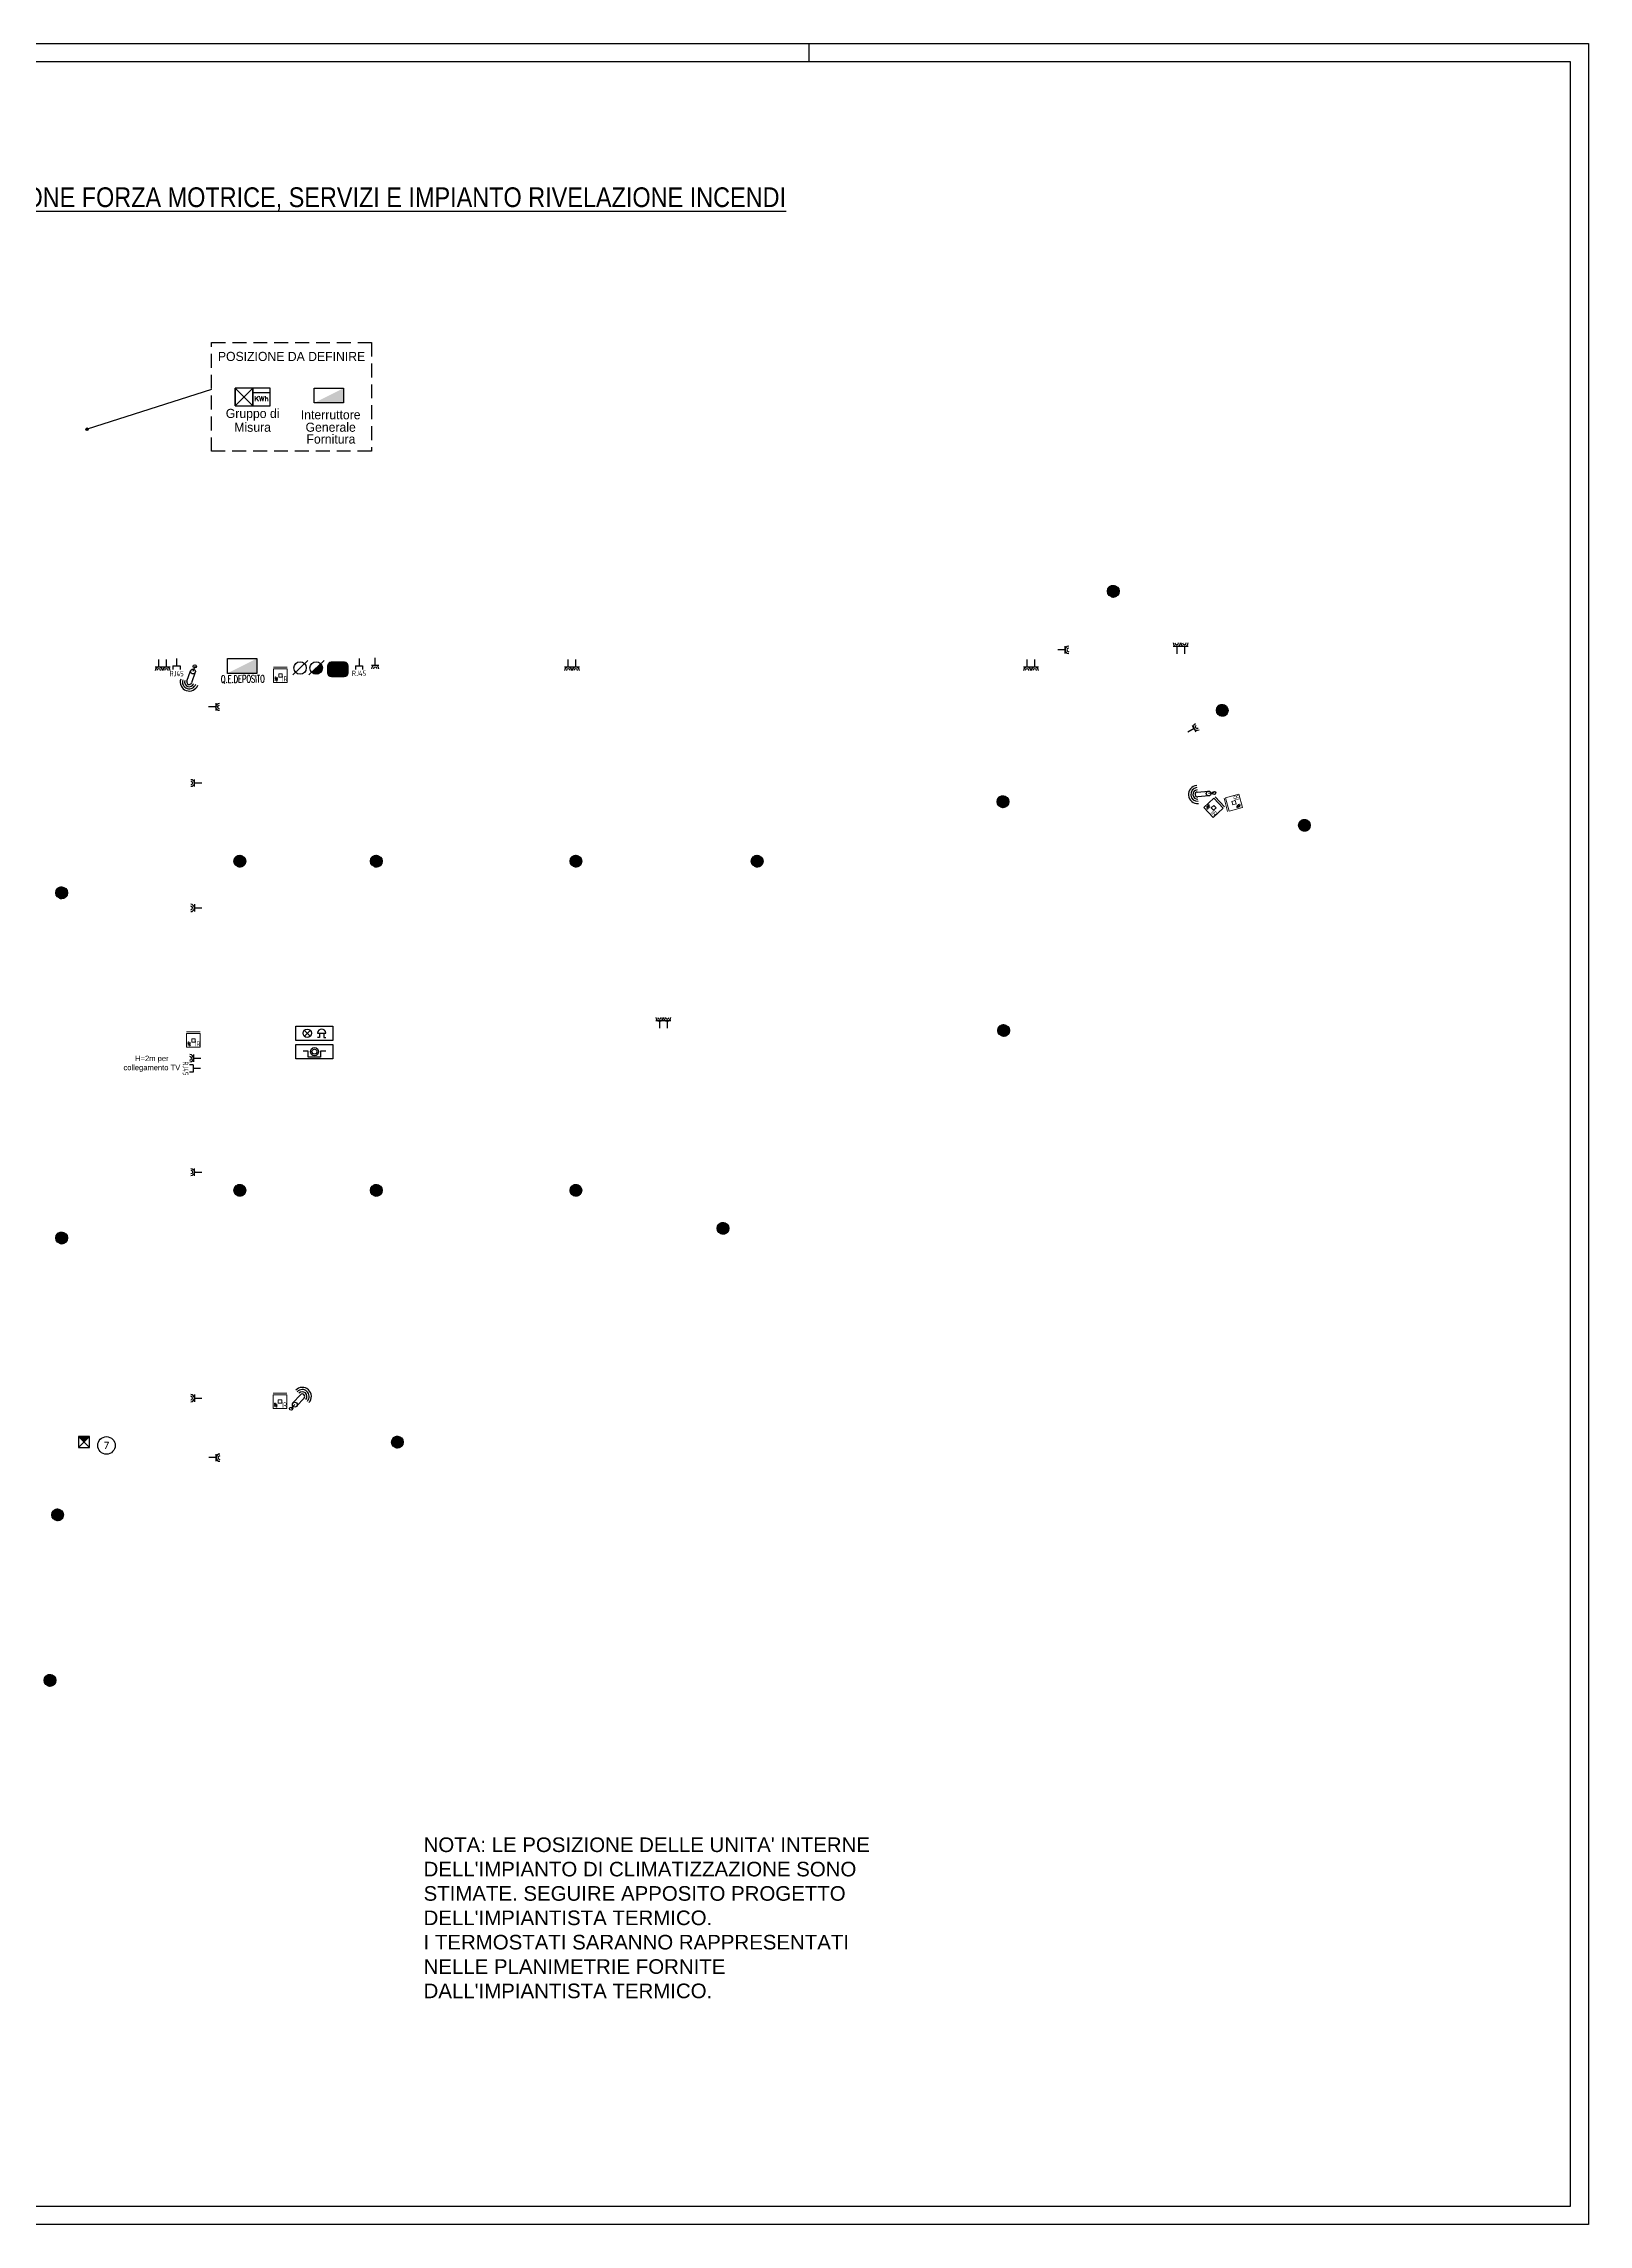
# Model space of a CAD drawing. Header units: millimetres. Extents: x 10519 to 85911, y -3857 to 53173.
# Drawn here: x 14731 to 18958, y -3857 to 2112 of the extents above; entities that cross this region are included whole.
import ezdxf
from ezdxf import colors
from ezdxf.entities.mleader import LeaderData, LeaderLine
from ezdxf.enums import TextEntityAlignment as Align
from ezdxf.math import Vec2, Vec3

# ---------------------------------------------------------------- set-up
doc = ezdxf.new("R2010")
doc.units = ezdxf.units.MM
doc.linetypes.add('TRATTEGGIATA', pattern=[19.05, 12.7, -6.35])
for name, color, linetype, lineweight in [('00 TESTO', 7, 'Continuous', 0), ('ESISTENTE', 7, 'Continuous', 25), ('I - Elettrici', 240, 'Continuous', 15)]:
    doc.layers.add(name, color=color, linetype=linetype, lineweight=lineweight)
for name, color, linetype in [('AP_01_Retini', 7, 'Continuous'), ('FM', 240, 'Continuous'), ('IMP. ANTINCENDIO', 4, 'Continuous'), ('LC NUOVA', 3, 'Continuous'), ('QUADRI', 164, 'Continuous'), ('RI', 4, 'Continuous'), ('SERVIZI', 204, 'Continuous'), ('TESTI', 7, 'Continuous')]:
    doc.layers.add(name, color=color, linetype=linetype)
doc.styles.add('IMP-15', font='romans.shx', dxfattribs={"width": 0.6, "height": 7.5})
doc.styles.add('leving', font='simplex.shx', dxfattribs={"width": 0.6})
doc.styles.add('ROMANS', font='romans', dxfattribs={"height": 2.5})
doc.styles.add('SPAC', font='isocp')
doc.styles.get("Standard").update_dxf_attribs({"font": 'arial.ttf'})
doc.styles.add('T_ESE_q100', font='bahnschrift.ttf', dxfattribs={"height": 15})
pattern_1 = [(45, (-1.6892, -1.8778), (-0.1796051, 0.1796051), [])]

# ---------------------------------------------------------------- blocks, each defined once
blk = doc.blocks.new('Rivelatore fumo in ambiente')
at = {"layer": 'RI'}
h = blk.add_hatch(dxfattribs=at)
h.set_pattern_fill('ANSI31', color=256, scale=0.08)
h.set_pattern_definition(pattern_1)
h.paths.add_polyline_path([(-8.4, 6.6, 0.414214), (-24.4, -9.4), (-8.4, -9.4)])
h = blk.add_hatch(dxfattribs=at)
h.set_pattern_fill('ANSI31', color=256, scale=0.08)
h.set_pattern_definition(pattern_1)
h.paths.add_polyline_path([(-8.4, 6.6), (-8.4, -9.4), (7.6, -9.4, 0.414214)])
h = blk.add_hatch(dxfattribs=at)
h.set_pattern_fill('ANSI31', color=256, scale=0.08)
h.set_pattern_definition(pattern_1)
h.paths.add_polyline_path([(-8.4, -9.4), (-24.4, -9.4, 0.414214), (-8.4, -25.4)])
h = blk.add_hatch(dxfattribs=at)
h.set_pattern_fill('ANSI31', color=256, scale=0.08)
h.set_pattern_definition(pattern_1)
h.paths.add_polyline_path([(7.6, -9.4), (-8.4, -9.4), (-8.4, -25.4, 0.414214)])
for p, q in [((-8.4, 6.6), (-8.4, -25.4)), ((7.6, -9.4), (-24.4, -9.4))]:
    blk.add_line(p, q, dxfattribs=at)
blk.add_circle((-8.4, -9.4), 16, dxfattribs=at)
blk = doc.blocks.new('*U30')
at = {"layer": 'FM'}
for p, q in [((-10, 0), (10, 0)), ((0, 0), (0, 20))]:
    blk.add_line(p, q, dxfattribs=at)
for radius in [10, 5]:
    blk.add_arc((0, -10), radius, 0, 180, dxfattribs=at)
blk = doc.blocks.new('*U36')
at = {"layer": 'SERVIZI'}
for p, q in [((-10, 0), (10, 0)), ((-10, 0), (-10, -10)), ((0, 20), (0, 0)), ((10, 0), (10, -10))]:
    blk.add_line(p, q, dxfattribs=at)
at = {"layer": 'SERVIZI', "style": 'SPAC', "width": 0.8}
blk.add_text('RJ45', height=15, dxfattribs=at).set_placement((0, -21), align=Align.MIDDLE_CENTER)
blk = doc.blocks.new('16A')
at = {"layer": 'FM'}
for p, q in [((-10, 0), (10, 0)), ((0, 0), (0, 20))]:
    blk.add_line(p, q, dxfattribs=at)
for radius in [10, 5]:
    blk.add_arc((0, -10), radius, 0, 180, dxfattribs=at)
blk = doc.blocks.new('*U33')
at = {"layer": 'FM'}
for p, q in [((-10, 0), (10, 0)), ((0, 0), (0, 20))]:
    blk.add_line(p, q, dxfattribs=at)
for radius in [10, 5]:
    blk.add_arc((0, -10), radius, 0, 180, dxfattribs=at)
blk = doc.blocks.new('*U32')
at = {"layer": 'FM'}
for p, q in [((-10, 0), (10, 0)), ((0, 0), (0, 20))]:
    blk.add_line(p, q, dxfattribs=at)
for radius in [10, 5]:
    blk.add_arc((0, -10), radius, 0, 180, dxfattribs=at)
blk = doc.blocks.new('*U34')
at = {"layer": 'FM'}
for p, q in [((-10, 0), (10, 0)), ((0, 0), (0, 20))]:
    blk.add_line(p, q, dxfattribs=at)
for radius in [10, 5]:
    blk.add_arc((0, -10), radius, 0, 180, dxfattribs=at)
blk = doc.blocks.new('BLQUA')
for p, q in [((15, 15), (-15, -15)), ((15, -15), (-15, 15)), ((0.7, 0.7), (-13.6, 15)), ((1.4, 1.4), (-12.2, 15)), ((2.1, 2.1), (-10.8, 15)), ((2.8, 2.8), (-9.3, 15)), ((3.5, 3.5), (-7.9, 15)), ((4.2, 4.2), (-6.5, 15)), ((4.9, 4.9), (-5.1, 15)), ((5.7, 5.7), (-3.7, 15)), ((6.4, 6.4), (-2.3, 15)), ((7.1, 7.1), (-0.9, 15)), ((7.8, 7.8), (0.6, 15)), ((8.5, 8.5), (2, 15)), ((9.2, 9.2), (3.4, 15)), ((9.9, 9.9), (4.8, 15)), ((10.6, 10.6), (6.2, 15)), ((11.3, 11.3), (7.6, 15)), ((12, 12), (9, 15)), ((12.7, 12.7), (10.5, 15)), ((13.4, 13.4), (11.9, 15)), ((14.1, 14.1), (13.3, 15))]:
    blk.add_line(p, q)
blk.add_lwpolyline([(-15, -15), (15, -15), (15, 15), (-15, 15)], close=True)
blk = doc.blocks.new('Quadro di piano')
blk.add_lwpolyline([(-36.2, 0), (44.2, 0), (44.2, -40.5), (-36.2, -40.5)], close=True)
blk.add_solid([(44.2, 0), (-36.2, 0), (-36.2, -40.5)])
at = {"style": 'IMP-15', "width": 0.6}
for tag, p in [('DENOMINAZIONE', (6, -60.5)), ('CODICE', (6, -50.5))]:
    blk.add_attdef(tag, text='', height=7.5, dxfattribs=at).set_placement(p, align=Align.CENTER)
blk = doc.blocks.new('RIVS-SOA-01')
for p, q in [((-22.5, 8.8), (22.5, 8.8)), ((-22.5, -8.8), (-22.5, 8.8)), ((-12.3, 3.5), (-5.2, -3.5)), ((-5.2, 3.5), (-12.3, -3.5)), ((22.5, 8.8), (22.5, -8.8)), ((22.5, -8.8), (-22.5, -8.8))]:
    blk.add_line(p, q)
blk.add_lwpolyline([(13.8, 0, 1), (3.8, 0)], format="xyb", close=True)
for points in [[(6.2, 0), (6.2, -5), (3.8, -5)], [(11.2, 0), (11.2, -5), (13.8, -5)]]:
    blk.add_lwpolyline(points)
blk.add_circle((-8.8, 0), 5)
at = {"lineweight": 0, "style": 'IMP-15', "width": 0.6, "flags": 4}
blk.add_attdef('NOTASX', text='', height=7.5, dxfattribs=at).set_placement((-26.2, -2.5), align=Align.RIGHT)
blk.add_attdef('NOTADX', (26.2, -2.5), '', height=7.5, dxfattribs=at)
blk.add_attdef('CODICE', text='', height=7.5, dxfattribs=at).set_placement((0, -13.8), align=Align.MIDDLE_CENTER)
blk = doc.blocks.new('RIVI-P-01')
for p, q in [((-22.5, -8.8), (-22.5, 8.8)), ((-22.5, 8.8), (22.5, 8.8)), ((22.5, 8.8), (22.5, -8.8)), ((22.5, -8.8), (-22.5, -8.8))]:
    blk.add_line(p, q)
blk.add_lwpolyline([(13.7, 0.7), (7.5, 0.7), (7.5, -6.8), (-7.5, -6.8), (-7.5, 0.7), (-13.8, 0.7)])
for radius in [5, 3]:
    blk.add_circle((0, 0), radius)
at = {"lineweight": 0, "style": 'IMP-15', "width": 0.6, "flags": 4}
blk.add_attdef('NOTASX', text='', height=7.5, dxfattribs=at).set_placement((-23.8, -2.5), align=Align.RIGHT)
blk.add_attdef('NOTADX', (23.8, -2.5), '', height=7.5, dxfattribs=at)
for tag, p in [('CODICE', (1.2, -13.8)), ('TIPO', (1.2, -23.8))]:
    blk.add_attdef(tag, text='', height=7.5, dxfattribs=at).set_placement(p, align=Align.MIDDLE_CENTER)
blk = doc.blocks.new('SENS')
at = {"lineweight": 9}
for p, q in [((1099.135, 657.38), (1098.927, 657.38)), ((1098.927, 657.38), (1098.927, 657.172)), ((1099.135, 657.172), (1099.135, 657.38)), ((1098.927, 657.172), (1099.135, 657.172)), ((1099.135, 657.147), (1098.927, 657.147))]:
    blk.add_line(p, q, dxfattribs=at)
for points in [[(1099.117, 657.349, -1), (1099.096, 657.349, 1), (1099.075, 657.349, 1)], [(1099.117, 657.328, -1), (1099.096, 657.328, 1), (1099.075, 657.328, 1)], [(1099.117, 657.308, -1), (1099.096, 657.308, 1), (1099.075, 657.308, 1)]]:
    blk.add_lwpolyline(points, format="xyb", dxfattribs=at)
blk.add_lwpolyline([(1099.057, 657.25), (1099.057, 657.302), (1099.005, 657.302), (1099.005, 657.25)], close=True, dxfattribs=at)
at = {"lineweight": 9, "style": 'SPAC', "width": 0.8}
blk.add_text('IR', height=0.078, rotation=180, dxfattribs=at).set_placement((1098.966, 657.367), align=Align.CENTER)
blk = doc.blocks.new('*U110')
at = {"layer": 'SERVIZI'}
for p, q in [((-6.7, 14.9), (-6.7, 45.5)), ((0, 0), (0, 14.9)), ((6.7, 45.5), (6.7, 14.9))]:
    blk.add_line(p, q, dxfattribs=at)
for centre, radius in [((0, 14.9), 6.7), ((0, 0), 4.32)]:
    blk.add_circle(centre, radius, dxfattribs=at)
for radius in [24.7, 18.7, 12.7, 6.7]:
    blk.add_arc((0, 45.5), radius, 0, 180, dxfattribs=at)
blk = doc.blocks.new('*U109')
at = {"layer": 'SERVIZI'}
for p, q in [((-6.7, 14.9), (-6.7, 45.5)), ((0, 0), (0, 14.9)), ((6.7, 45.5), (6.7, 14.9))]:
    blk.add_line(p, q, dxfattribs=at)
for centre, radius in [((0, 14.9), 6.7), ((0, 0), 4.32)]:
    blk.add_circle(centre, radius, dxfattribs=at)
for radius in [24.7, 18.7, 12.7, 6.7]:
    blk.add_arc((0, 45.5), radius, 0, 180, dxfattribs=at)
blk = doc.blocks.new('CEE')
at = {"color": 164}
blk.add_line((-20.1, -18.4), (21.5, 20.4), dxfattribs=at)
blk.add_circle((0, 0), 17, dxfattribs=at)
blk = doc.blocks.new('CEE1')
at = {"color": 1}
for p, q in [((-20.1, -18.4), (21.5, 20.4)), ((-11.2, -12.8), (13.6, 10.3)), ((-9.6, -14.1), (14.7, 8.6)), ((-7.8, -15.1), (15.6, 6.7)), ((-5.8, -16), (16.3, 4.7)), ((-3.5, -16.6), (16.8, 2.4)), ((-1, -17), (17, -0.2)), ((2.1, -16.9), (16.7, -3.2)), ((6.1, -15.9), (15.4, -7.1))]:
    blk.add_line(p, q, dxfattribs=at)
blk.add_circle((0, 0), 17, dxfattribs=at)
blk = doc.blocks.new('cml')
h = blk.add_hatch(color=254)
h.paths.add_polyline_path([(-33, 38, 0.382799), (-53, 15), (-53, -20, 0.414214), (-33, -40), (33, -40, 0.414214), (53, -20), (53, 15, 0.382799), (33, 38)])
h.paths.add_polyline_path([(4, 15, -1), (18, 15, -1)], flags=16)
h.paths.add_polyline_path([(-18, 15, -1), (-5, 15, -1)], flags=16)
h.paths.add_polyline_path([(18, -15, -1), (4, -15, -1)], flags=16)
h.paths.add_polyline_path([(-5, -15, -1), (-18, -15, -1)], flags=16)
h.paths.add_polyline_path([(27, 15, -1), (40, 15, -1)], flags=16)
h.paths.add_polyline_path([(40, -15, -1), (27, -15, -1)], flags=16)
h.paths.add_polyline_path([(-41, 15, -1), (-27, 15, -1)], flags=16)
h.paths.add_polyline_path([(-27, -15, -1), (-41, -15, -1)], flags=16)
for points in [[(-41, 15, 1), (-27, 15, 1)], [(-5, 15, 1), (-18, 15, 1)], [(18, 15, 1), (4, 15, 1)], [(27, 15, 1), (40, 15, 1)], [(-41, -15, 1), (-27, -15, 1)], [(-5, -15, 1), (-18, -15, 1)], [(18, -15, 1), (4, -15, 1)], [(40, -15, 1), (27, -15, 1)]]:
    blk.add_hatch(color=90).paths.add_polyline_path(points)
for points in [[(-35, 40), (35, 40, -0.382799), (55, 17), (55, -22, -0.414214), (35, -42), (-35, -42, -0.414214), (-55, -22), (-55, 17, -0.382799)], [(-34, 39), (34, 39, -0.382799), (54, 16), (54, -21, -0.414214), (34, -41), (-34, -41, -0.414214), (-54, -21), (-54, 16, -0.382799)], [(-33, 38), (33, 38, -0.382799), (53, 15), (53, -20, -0.414214), (33, -40), (-33, -40, -0.414214), (-53, -20), (-53, 15, -0.382799)]]:
    blk.add_lwpolyline(points, format="xyb", close=True)
at = {"color": 172}
for centre in [(-34, 15), (-11, 15), (11, 15), (33, 15), (-34, -15), (-11, -15), (11, -15), (33, -15)]:
    blk.add_circle(centre, 6.7, dxfattribs=at)
at = {"color": 7, "style": 'ROMANS'}
blk.add_attdef('...', text='', height=36, dxfattribs=at).set_placement((4, 67), align=Align.MIDDLE)
blk = doc.blocks.new('q_puls')
at = {"layer": 'LC NUOVA', "xscale": 0.5, "yscale": 0.5, "zscale": 0.5}
blk.add_blockref('cml', (0.6, 0.4), dxfattribs=at)
blk = doc.blocks.new('_DotSmall')
at = {"color": 0, "linetype": 'ByBlock', "const_width": 0.5}
blk.add_lwpolyline([(-0.0625, 0, 1), (0.0625, 0, 1)], format="xyb", close=True, dxfattribs=at)
blk = doc.blocks.new('presa ethernet')
at = {"layer": 'SERVIZI'}
for p, q in [((-10, 0), (10, 0)), ((-10, 0), (-10, -10)), ((0, 20), (0, 0)), ((10, 0), (10, -10))]:
    blk.add_line(p, q, dxfattribs=at)
at = {"layer": 'SERVIZI', "style": 'SPAC', "width": 0.8}
blk.add_text('RJ45', height=15, dxfattribs=at).set_placement((0, -21), align=Align.MIDDLE_CENTER)
blk = doc.blocks.new('*U133')
at = {"layer": 'FM'}
for p, q in [((-10, 0), (10, 0)), ((0, 0), (0, 20))]:
    blk.add_line(p, q, dxfattribs=at)
for radius in [10, 5]:
    blk.add_arc((0, -10), radius, 0, 180, dxfattribs=at)
blk = doc.blocks.new('*U132')
at = {"layer": 'SERVIZI'}
for p, q in [((-10, 0), (10, 0)), ((-10, 0), (-10, -10)), ((0, 20), (0, 0)), ((10, 0), (10, -10))]:
    blk.add_line(p, q, dxfattribs=at)
at = {"layer": 'SERVIZI', "style": 'SPAC', "width": 0.8}
blk.add_text('RJ45', height=15, dxfattribs=at).set_placement((0, -21), align=Align.MIDDLE_CENTER)

msp = doc.modelspace()

# ---------------------------------------------------------------- hatches: boundary and pattern name
at = {"layer": 'AP_01_Retini'}
h = msp.add_hatch(color=256, dxfattribs=at)
h.dxf.hatch_style = 1
h.paths.add_polyline_path([(14846.3, 1056.7, 1), (14853.5, 1056.7, 1)])

# ---------------------------------------------------------------- linework, layer by layer
for p, q in [((16826.1, 2063.1), (16826.1, 2112.5)), ((15190.9, 1165.6), (14849.9, 1056.7))]:
    msp.add_line(p, q)
for points in [[(10518.5, 2112.5), (18958.2, 2112.5), (18958.2, -3857.1), (10518.5, -3857.1)], [(10567.9, 2063.1), (18908.7, 2063.1), (18908.7, -3807.8), (10567.9, -3807.8)]]:
    msp.add_lwpolyline(points, close=True)
for centre, radius in [((14849.9, 1056.7), 3.59), ((14903.1, -1724.8), 24)]:
    msp.add_circle(centre, radius)
at = {"layer": 'QUADRI', "transparency": 33554687}
for p, q in [((15303.5, 1169.4), (15255.5, 1121.4)), ((15255.5, 1169.4), (15303.5, 1121.4)), ((15255.5, 1121.4), (15255.5, 1169.4)), ((15255.5, 1169.4), (15255.5, 1121.4)), ((15303.5, 1169.4), (15255.5, 1169.4)), ((15303.5, 1169.4), (15303.5, 1121.4)), ((15351.5, 1169.4), (15303.5, 1169.4)), ((15303.5, 1121.4), (15303.5, 1169.4)), ((15303.5, 1157.4), (15351.5, 1157.4)), ((15351.5, 1121.4), (15351.5, 1169.4)), ((15255.5, 1121.4), (15303.5, 1121.4)), ((15303.5, 1121.4), (15351.5, 1121.4))]:
    msp.add_line(p, q, dxfattribs=at)
at = {"layer": 'TESTI', "linetype": 'TRATTEGGIATA', "ltscale": 3}
msp.add_lwpolyline([(15190.9, 1293.9), (15628.4, 1293.9), (15628.4, 996.6), (15190.9, 996.6)], close=True, dxfattribs=at)

# ---------------------------------------------------------------- block references
for name, p, rotation in [('*U109', (15144.8, 407.8), 160.6739300882936), ('16A', (17526.1, 453), 89.99999999999999), ('*U110', (17934, 61.2), 95.16317147311133), ('16A', (15143.7, -253.6), 269.9999999999985), ('16A', (15143.7, -1595.4), 269.9999999999985), ('*U110', (15408.4, -1624.2), 317.5136404605328)]:
    msp.add_blockref(name, p, dxfattribs=dict(rotation=rotation))
for name, p in [('presa ethernet', (15594.2, 409.6)), ('16A', (15638.5, 410.8))]:
    msp.add_blockref(name, p)
at = {"xscale": -1}
for p, rotation in [((15202.3, 296.6), 90), ((17879.1, 237.3), 119.675891830572), ((15143.7, 88.5), 269.9999999999985), ((15143.7, -976.5), 270.0000000000015)]:
    msp.add_blockref('16A', p, dxfattribs=dict(at, rotation=rotation))
at = {"layer": 'FM'}
for name, p in [('*U30', (15046.4, 406.2)), ('*U30', (15067.3, 406.2)), ('CEE', (15432.9, 403.4)), ('CEE1', (15477, 403.4)), ('*U30', (16166.6, 406.2)), ('*U30', (16187.4, 406.2)), ('*U30', (17422.4, 406.2)), ('*U30', (17443.3, 406.2)), ('BLQUA', (14841.7, -1715.7))]:
    msp.add_blockref(name, p, dxfattribs=at)
for name, p, rotation in [('*U30', (17832, 462), 180), ('*U30', (17852.9, 462), 180), ('*U33', (16416.5, -563), 180), ('*U32', (16437.4, -563), 180), ('*U133', (15141.5, -665.1), 270), ('*U34', (15203.2, -1758.3), 89.99999999999999)]:
    msp.add_blockref(name, p, dxfattribs=dict(at, rotation=rotation))
at = {"layer": 'I - Elettrici'}
msp.add_blockref('q_puls', (15535.7, 399.9), dxfattribs=at)
at = {"layer": 'IMP. ANTINCENDIO', "ltscale": 15}
for p in [(17666.7, 622.8), (17964.8, 296.8), (17364.8, 46.9), (18189.7, -17.9), (15276.5, -116.1), (15650.1, -116.1), (16196.1, -116.1), (16692.1, -116.1), (14789, -202.6), (17366.6, -579.6), (15276.5, -1017), (15650.1, -1017), (16196.1, -1017), (16598.6, -1121.3, 398.3), (14789, -1147.4), (15707.8, -1706.3), (14777.8, -1905.4), (14757.1, -2358.4)]:
    msp.add_blockref('Rivelatore fumo in ambiente', p, dxfattribs=at)
at = {"layer": 'IMP. ANTINCENDIO'}
for name, p, xscale, yscale, zscale in [('RIVS-SOA-01', (15472.3, -596.5), 2.25, 2.25, 2.25), ('RIVI-P-01', (15472.3, -646.8), 2.249999999999999, 2.249999999999999, 2.249999999999999)]:
    msp.add_blockref(name, p, dxfattribs=dict(at, xscale=xscale, yscale=yscale, zscale=zscale))
at = {"layer": 'QUADRI', "lineweight": 0, "rotation": 180}
msp.add_blockref('Quadro di piano', (15516, 1129), dxfattribs=at)
at = {"layer": 'QUADRI', "lineweight": 0}
ref = msp.add_blockref('Quadro di piano', (15278.1, 388.5), dxfattribs=dict(at, rotation=180))
ref.add_attrib('CODICE', 'Q.E.DEPOSITO', dxfattribs={"layer": 'I - Elettrici', "color": 154, "height": 20, "rotation": 0.51181, "style": 'leving', "width": 0.6}).set_placement((15276.4, 363.3), align=Align.CENTER)
at = {"layer": 'SERVIZI'}
msp.add_blockref('*U36', (15095.1, 409), dxfattribs=at)
for p, xscale, yscale, zscale, rotation in [((213204.9, 118692.3), 179.9999999999999, 179.9999999999999, 179.9999999999999, 179.9999999999549), ((239381.6, -63951.9), 179.9999999999999, 179.9999999999999, 179.9999999999999, 133.0054056763584), ((-147232.1, 160765), 179.9999999999998, 179.9999999999998, 179.9999999999998, 284.9076964192393), ((212966.6, 117693.4), 179.9999999999999, 179.9999999999999, 179.9999999999999, 179.9999999999549), ((213203.7, 116704.8), 179.9999999999999, 179.9999999999999, 179.9999999999999, 179.9999999999549)]:
    msp.add_blockref('SENS', p, dxfattribs=dict(at, xscale=xscale, yscale=yscale, zscale=zscale, rotation=rotation))
at = {"layer": 'SERVIZI', "rotation": 270}
msp.add_blockref('*U132', (15140.5, -692.9), dxfattribs=at)

# ---------------------------------------------------------------- texts
at = {"width": 0.85}
msp.add_text('%%UDISTRIBUZIONE FORZA MOTRICE, SERVIZI E IMPIANTO RIVELAZIONE INCENDI', height=54, dxfattribs=at).set_placement((15542.6, 1687.4), align=Align.MIDDLE)
at = {"style": 'ROMANS'}
msp.add_text('7', height=18, dxfattribs=at).set_placement((14903.1, -1724.8), align=Align.MIDDLE)
at = {"layer": 'ESISTENTE', "transparency": 33554687, "style": 'ROMANS'}
msp.add_text('KWh', height=14.4, rotation=0.00329, dxfattribs=at).set_placement((15327.5, 1133.4), align=Align.CENTER)
at = {"layer": 'TESTI', "char_height": 25, "attachment_point": 5, "style": 'T_ESE_q100'}
for s, insert in [('POSIZIONE DA DEFINIRE', (15409.6, 1256)), ('Gruppo di', (15303.1, 1096.4)), ('Misura', (15303.1, 1062.3)), ('Interruttore', (15516.7, 1096.4)), ('Generale', (15516.7, 1062.3)), ('Fornitura', (15517.4, 1029.9))]:
    msp.add_mtext(s, dxfattribs=dict(at, insert=insert))
at = {"layer": 'TESTI', "insert": (15027.4, -680.1), "char_height": 15, "width": 385.041, "attachment_point": 5, "style": 'T_ESE_q100'}
msp.add_mtext('H=2m per\\Pcollegamento TV', dxfattribs=at)

# ---------------------------------------------------------------- next in the draw order: leaders
at = {"layer": '00 TESTO'}
ml = msp.add_multileader_mtext('Standard', dxfattribs=at)
ml.set_content("NOTA: LE POSIZIONE DELLE UNITA' INTERNE DELL'IMPIANTO DI CLIMATIZZAZIONE SONO STIMATE. SEGUIRE APPOSITO PROGETTO DELL'IMPIANTISTA TERMICO.\\PI TERMOSTATI SARANNO RAPPRESENTATI NELLE PLANIMETRIE FORNITE DALL'IMPIANTISTA TERMICO.", color=256)
ml.set_leader_properties()
ml.set_arrow_properties(name='DOTSMALL')
ml.build(insert=Vec2(0, 0))
ml.multileader.update_dxf_attribs({"leader_type": 0, "has_text_frame": 1, "dogleg_length": 15, "arrow_head_size": 20})
ctx = ml.context
ctx.base_point, ctx.char_height, ctx.arrow_head_size, ctx.landing_gap_size, ctx.plane_origin = Vec3(15758.6, -2818.2), 40, 20, 12.3, Vec3(15926.6, -2376.7)
notes = []
notes.append((ctx, [(0, (1, 1, 0), (15666.5, -2818.2), (1, 0), 92.1, [(0, [(15849.3, -2500.8)], 0, [])])]))
ctx.mtext.insert, ctx.mtext.width, ctx.mtext.flow_direction = Vec3(15770.9, -2797.9), 1273.05, 5
ctx.mtext.has_bg_fill, ctx.mtext.bg_color, ctx.mtext.bg_scale_factor, ctx.mtext.bg_transparency, ctx.mtext.use_window_bg_color = 1, -1027028792, 1.5, 0, 1
for ctx, leaders in notes:
    for number, flags, end, landing, length, lines in leaders:
        leader = LeaderData()
        leader.index, (leader.has_last_leader_line, leader.has_dogleg_vector, leader.attachment_direction) = number, flags
        leader.last_leader_point, leader.dogleg_vector, leader.dogleg_length = Vec3(end), Vec3(landing), length
        for number, points, colour, breaks in lines:
            line = LeaderLine()
            line.index, line.vertices, line.color, line.breaks = number, Vec3.list(points), colors.encode_raw_color(colour), breaks
            leader.lines.append(line)
        ctx.leaders.append(leader)

doc.saveas('drawing.dxf')
